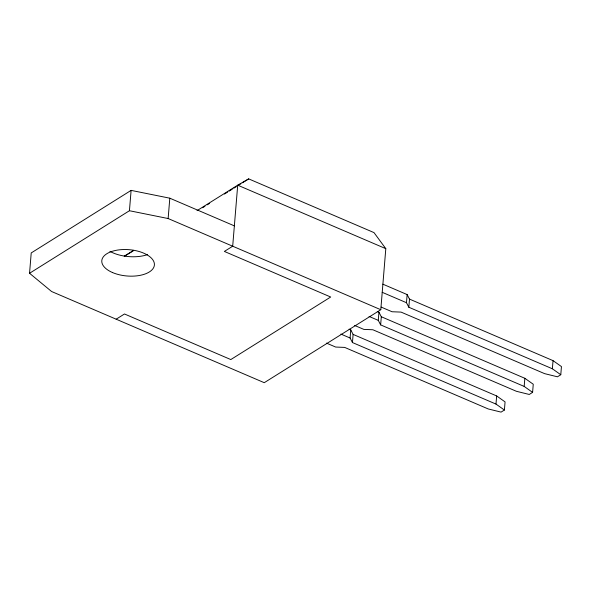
<?xml version="1.0" encoding="UTF-8"?>
<svg xmlns="http://www.w3.org/2000/svg" width="591" height="591" viewBox="0 0 591 591"><rect width="100%" height="100%" fill="white"/><g stroke="black" fill="none" stroke-linecap="round" stroke-linejoin="round"><path stroke-width="0.89" d="M197.039 210.64L237.708 185.175L248.693 178.888L374 232.61L385.805 248.671L380.789 309.714L264.258 382.687L51.602 291.518L29.55 273.278L31.22 252.933L131.106 190.383L169.809 198.192L234.368 225.873M29.55 273.278L129.436 210.728L131.106 190.383M380.789 309.714L168.139 218.537L169.809 198.192M326.461 343.105L335.666 347.05L344.679 347.405L488.218 408.95L501.072 412.112L504.404 410.028L495.989 404.081L352.45 342.544L350.094 338.015L350.759 329.881L349.089 329.165M352.45 342.544L353.115 334.403L350.759 329.881M354.644 325.456L363.857 329.401L372.869 329.756L516.408 391.294L529.263 394.463L532.594 392.38L524.18 386.425L380.641 324.887L378.284 320.366L378.949 312.225L377.28 311.509M380.641 324.887L381.306 316.746L378.949 312.225M381.165 307.084L392.047 311.745L401.06 312.1L544.599 373.638L557.453 376.807L560.778 374.724L552.371 368.777L408.824 307.239L406.475 302.71L407.14 294.577L382.865 284.168M408.824 307.239L409.497 299.098L407.14 294.577M495.989 404.081L496.654 395.94L353.115 334.403M504.404 410.028L505.069 401.895L496.654 395.94M524.18 386.425L524.845 378.292L381.306 316.746M532.594 392.38L533.259 384.239L524.845 378.292M552.371 368.777L553.036 360.636L409.497 299.098M560.778 374.724L561.45 366.583L553.036 360.636M124.309 256.191L133.692 250.311M202.61 207.737L204.951 206.274M207.293 204.804L209.642 203.341M224.477 194.047L227.601 192.09M229.168 191.115L232.285 189.157M233.851 188.174L236.193 186.712M238.535 185.242L240.877 183.779M242.443 182.796L248.693 178.888M116.161 319.192L124.487 313.984L230.808 359.564L330.694 297.014L224.366 251.434L232.691 246.218L237.708 185.175L385.805 248.671M124.332 256.258L133.005 251.057M129.436 210.728L168.139 218.537M382.2 292.309L406.475 302.71M369.072 316.421L378.284 320.366M340.889 334.07L350.094 338.015M147.469 254.632A28.287 14.147 4.7 0 1 109.911 251.345M112.571 272.569A26.388 13.194 4.7 0 0 154.266 265.869A26.388 13.194 4.7 0 0 117.454 250.089A26.388 13.194 4.7 0 0 112.571 272.569"/></g></svg>
